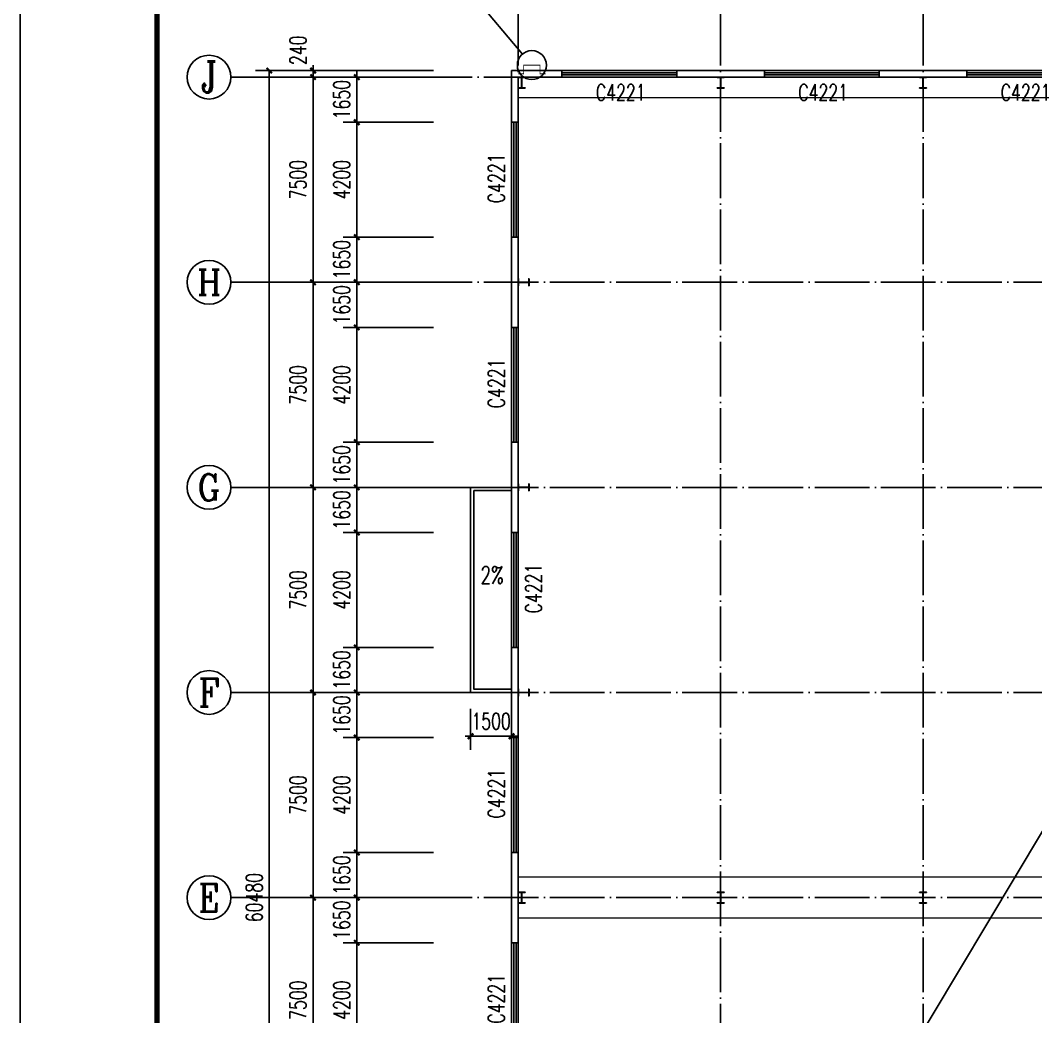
# Model space of a CAD drawing. Extents: x 13276711 to 13543385, y -848943 to -68012.
# Drawn here: x 13328185 to 13365302, y -387798 to -351365 of the extents above; entities that cross this region are included whole.
import ezdxf
from ezdxf.enums import TextEntityAlignment as Align

# ---------------------------------------------------------------- set-up
doc = ezdxf.new("R2010")
doc.units = 0
doc.header["$LTSCALE"] = 1000
doc.header["$MEASUREMENT"] = 0
doc.linetypes.add('DASH', pattern=[0.35, 0.25, -0.1])
doc.linetypes.add('DOTE', pattern=[2.42, 2, -0.2, 0.02, -0.2])
for name, color, linetype in [('AXIS', 3, 'Continuous'), ('AXIS_TEXT', 7, 'Continuous'), ('COLUMN', 2, 'Continuous'), ('DIM_LEAD', 3, 'Continuous'), ('DIM_SYMB', 3, 'Continuous'), ('DOTE', 1, 'DOTE'), ('PUB_DIM', 3, 'Continuous'), ('PUB_TEXT', 7, 'Continuous'), ('TK', 4, 'Continuous'), ('WALL-PARAPET', 6, 'Continuous'), ('WINDOW', 4, 'Continuous'), ('WINDOW_TEXT', 7, 'Continuous')]:
    doc.layers.add(name, color=color, linetype=linetype)
doc.styles.add('_TCH_AXIS', font='COMPLEX', dxfattribs={"bigfont": 'GBCBIG'})
doc.styles.add('_TCH_DIM', font='SIMPLEX', dxfattribs={"bigfont": 'GBCBIG'})
doc.styles.add('_TCH_DIM_T3', font='SIMPLEX', dxfattribs={"width": 0.705882, "bigfont": 'GBCBIG'})
doc.styles.add('_TCH_WINDOW', font='SIMPLEX', dxfattribs={"height": 3.5, "bigfont": 'GBCBIG'})
doc.styles.add('COMPLEX', font='COMPLEX')
doc.dimstyles.new('_TCH_ARCH&&200', dxfattribs={"dimtxt": 595, "dimasz": 200, "dimexe": 500, "dimexo": 600, "dimgap": 252.5, "dimtad": 1, "dimdec": 0, "dimzin": 0, "dimdsep": 46, "dimtxsty": '_TCH_DIM_T3', "dimblk": 'ARCHTICK', "dimcen": 0.09, "dimclrt": 7, "dimazin": 2, "dimtfac": 1, "dimtdec": 0, "dimtix": 1, "dimtmove": 2, "dimatfit": 3, "dimfxl": 0, "dimtolj": 1, "dimtzin": 0, "dimarcsym": 0})

# ---------------------------------------------------------------- blocks, each defined once
blk = doc.blocks.new('A$C797E1D2B')
at = {"layer": 'COLUMN'}
h = blk.add_hatch(color=256, dxfattribs=at)
h.paths.add_polyline_path([(125, 400), (250, 400), (250, 388), (130, 388), (130, 200), (125, 200)])
h.paths.add_polyline_path([(0, 400), (125, 400), (125, 200), (120, 200), (120, 388), (0, 388)])
h.paths.add_polyline_path([(0, 12), (120, 12), (120, 200), (125, 200), (125, 0), (0, 0)])
h.paths.add_polyline_path([(125, 200), (130, 200), (130, 12), (250, 12), (250, 0), (125, 0)])
blk.add_lwpolyline([(250, 0), (250, 12), (130, 12), (130, 388), (250, 388), (250, 400), (0, 400), (0, 388), (120, 388), (120, 12), (0, 12), (0, 0)], close=True, dxfattribs=at)
blk = doc.blocks.new('GeYuanFrame_77864667', base_point=(20.09, 4.53))
at = {"layer": 'TK'}
blk.add_lwpolyline([(20.09, 4.53), (20.09, 598.53), (1071.09, 598.53), (1071.09, 4.53)], close=True, dxfattribs=at)
at = {"layer": 'TK', "const_width": 1}
blk.add_lwpolyline([(45.09, 588.53), (1061.09, 588.53), (1061.09, 14.53), (45.09, 14.53)], close=True, dxfattribs=at)
blk = doc.blocks.new('$TCHSYS$WIN2D')
for p, q in [((-0.5, 0.5), (0.5, 0.5)), ((-0.5, 0.5), (-0.5, -0.5)), ((0.5, 0.5), (0.5, -0.5)), ((0.5, 0.1667), (-0.5, 0.1667)), ((0.5, -0.1667), (-0.5, -0.1667)), ((-0.5, -0.5), (0.5, -0.5))]:
    blk.add_line(p, q)
blk = doc.blocks.new('_AXISO')
blk.add_circle((0, 0), 0.5)
at = {"layer": 'AXIS_TEXT', "style": 'COMPLEX', "width": 1.041667}
blk.add_attdef('A', text='', height=0.56, dxfattribs=at).set_placement((-0.25, -0.28), (0.25, -0.28), align=Align.FIT)
blk = doc.blocks.new('_ArchTick')
at = {"color": 0, "linetype": 'ByBlock', "const_width": 0.4}
blk.add_lwpolyline([(-0.5, -0.5), (0.5, 0.5)], dxfattribs=at)
blk = doc.blocks.new('*D197')
at = {"layer": 'AXIS', "color": 0, "lineweight": -2}
for p, q in [((13343285, -353203), (13336785, -353203)), ((13337285, -413683), (13337285, -353203)), ((13343285, -413683), (13336785, -413683))]:
    blk.add_line(p, q, dxfattribs=at)
at = {"layer": 'Defpoints', "color": 0}
for p in [(13337285, -353203), (13343885, -353203), (13343885, -413683)]:
    blk.add_point(p, dxfattribs=at)
at = {"layer": 'AXIS', "color": 0, "lineweight": -2, "xscale": 200, "yscale": 200, "zscale": 200}
for p, rotation in [((13337285, -353203), 90), ((13337285, -413683), 270)]:
    blk.add_blockref('_ArchTick', p, dxfattribs=dict(at, rotation=rotation))
at = {"layer": 'AXIS', "color": 7, "insert": (13336735, -383443), "char_height": 595, "attachment_point": 5, "rotation": 90, "style": '_TCH_DIM_T3'}
blk.add_mtext('\\A1;60480', dxfattribs=at)
blk = doc.blocks.new('*D202')
at = {"layer": 'AXIS', "color": 0, "lineweight": -2}
for p, q in [((13343285, -383443), (13338385, -383443)), ((13338885, -390943), (13338885, -383443)), ((13343285, -390943), (13338385, -390943))]:
    blk.add_line(p, q, dxfattribs=at)
at = {"layer": 'Defpoints', "color": 0}
for p in [(13338885, -383443), (13343885, -383443), (13343885, -390943)]:
    blk.add_point(p, dxfattribs=at)
at = {"layer": 'AXIS', "color": 0, "lineweight": -2, "xscale": 200, "yscale": 200, "zscale": 200}
for p, rotation in [((13338885, -383443), 90), ((13338885, -390943), 270)]:
    blk.add_blockref('_ArchTick', p, dxfattribs=dict(at, rotation=rotation))
at = {"layer": 'AXIS', "color": 7, "insert": (13338335, -387193), "char_height": 595, "attachment_point": 5, "rotation": 90, "style": '_TCH_DIM_T3'}
blk.add_mtext('\\A1;7500', dxfattribs=at)
blk = doc.blocks.new('*D203')
at = {"layer": 'AXIS', "color": 0, "lineweight": -2}
for p, q in [((13343285, -375943), (13338385, -375943)), ((13338885, -383443), (13338885, -375943)), ((13343285, -383443), (13338385, -383443))]:
    blk.add_line(p, q, dxfattribs=at)
at = {"layer": 'Defpoints', "color": 0}
for p in [(13338885, -375943), (13343885, -375943), (13343885, -383443)]:
    blk.add_point(p, dxfattribs=at)
at = {"layer": 'AXIS', "color": 0, "lineweight": -2, "xscale": 200, "yscale": 200, "zscale": 200}
for p, rotation in [((13338885, -375943), 90), ((13338885, -383443), 270)]:
    blk.add_blockref('_ArchTick', p, dxfattribs=dict(at, rotation=rotation))
at = {"layer": 'AXIS', "color": 7, "insert": (13338335, -379693), "char_height": 595, "attachment_point": 5, "rotation": 90, "style": '_TCH_DIM_T3'}
blk.add_mtext('\\A1;7500', dxfattribs=at)
blk = doc.blocks.new('*D204')
at = {"layer": 'AXIS', "color": 0, "lineweight": -2}
for p, q in [((13343285, -368443), (13338385, -368443)), ((13338885, -375943), (13338885, -368443)), ((13343285, -375943), (13338385, -375943))]:
    blk.add_line(p, q, dxfattribs=at)
at = {"layer": 'Defpoints', "color": 0}
for p in [(13338885, -368443), (13343885, -368443), (13343885, -375943)]:
    blk.add_point(p, dxfattribs=at)
at = {"layer": 'AXIS', "color": 0, "lineweight": -2, "xscale": 200, "yscale": 200, "zscale": 200}
for p, rotation in [((13338885, -368443), 90), ((13338885, -375943), 270)]:
    blk.add_blockref('_ArchTick', p, dxfattribs=dict(at, rotation=rotation))
at = {"layer": 'AXIS', "color": 7, "insert": (13338335, -372193), "char_height": 595, "attachment_point": 5, "rotation": 90, "style": '_TCH_DIM_T3'}
blk.add_mtext('\\A1;7500', dxfattribs=at)
blk = doc.blocks.new('*D205')
at = {"layer": 'AXIS', "color": 0, "lineweight": -2}
for p, q in [((13343285, -360943), (13338385, -360943)), ((13338885, -368443), (13338885, -360943)), ((13343285, -368443), (13338385, -368443))]:
    blk.add_line(p, q, dxfattribs=at)
at = {"layer": 'Defpoints', "color": 0}
for p in [(13338885, -360943), (13343885, -360943), (13343885, -368443)]:
    blk.add_point(p, dxfattribs=at)
at = {"layer": 'AXIS', "color": 0, "lineweight": -2, "xscale": 200, "yscale": 200, "zscale": 200}
for p, rotation in [((13338885, -360943), 90), ((13338885, -368443), 270)]:
    blk.add_blockref('_ArchTick', p, dxfattribs=dict(at, rotation=rotation))
at = {"layer": 'AXIS', "color": 7, "insert": (13338335, -364693), "char_height": 595, "attachment_point": 5, "rotation": 90, "style": '_TCH_DIM_T3'}
blk.add_mtext('\\A1;7500', dxfattribs=at)
blk = doc.blocks.new('*D206')
at = {"layer": 'AXIS', "color": 0, "lineweight": -2}
for p, q in [((13343285, -353443), (13338385, -353443)), ((13338885, -360943), (13338885, -353443)), ((13343285, -360943), (13338385, -360943))]:
    blk.add_line(p, q, dxfattribs=at)
at = {"layer": 'Defpoints', "color": 0}
for p in [(13338885, -353443), (13343885, -353443), (13343885, -360943)]:
    blk.add_point(p, dxfattribs=at)
at = {"layer": 'AXIS', "color": 0, "lineweight": -2, "xscale": 200, "yscale": 200, "zscale": 200}
for p, rotation in [((13338885, -353443), 90), ((13338885, -360943), 270)]:
    blk.add_blockref('_ArchTick', p, dxfattribs=dict(at, rotation=rotation))
at = {"layer": 'AXIS', "color": 7, "insert": (13338335, -357193), "char_height": 595, "attachment_point": 5, "rotation": 90, "style": '_TCH_DIM_T3'}
blk.add_mtext('\\A1;7500', dxfattribs=at)
blk = doc.blocks.new('*D207')
at = {"layer": 'AXIS', "color": 0, "lineweight": -2}
for p, q in [((13343285, -353203), (13338385, -353203)), ((13338885, -353203), (13338885, -353003)), ((13338885, -353443), (13338885, -353203)), ((13343285, -353443), (13338385, -353443)), ((13338885, -353443), (13338885, -353643))]:
    blk.add_line(p, q, dxfattribs=at)
at = {"layer": 'Defpoints', "color": 0}
for p in [(13338885, -353203), (13343885, -353203), (13343885, -353443)]:
    blk.add_point(p, dxfattribs=at)
at = {"layer": 'AXIS', "color": 0, "lineweight": -2, "xscale": 200, "yscale": 200, "zscale": 200}
for p, rotation in [((13338885, -353203), 270), ((13338885, -353443), 90)]:
    blk.add_blockref('_ArchTick', p, dxfattribs=dict(at, rotation=rotation))
at = {"layer": 'AXIS', "color": 7, "insert": (13338335, -352463), "char_height": 595, "attachment_point": 5, "rotation": 90, "style": '_TCH_DIM_T3'}
blk.add_mtext('\\A1;240', dxfattribs=at)
blk = doc.blocks.new('*D604')
at = {"layer": 'Defpoints', "color": 0}
for p in [(13340485, -385093), (13343885, -385093), (13343885, -389293)]:
    blk.add_point(p, dxfattribs=at)
at = {"layer": 'PUB_DIM', "color": 0, "lineweight": -2}
for p, q in [((13343285, -385093), (13339985, -385093)), ((13340485, -389293), (13340485, -385093)), ((13343285, -389293), (13339985, -389293))]:
    blk.add_line(p, q, dxfattribs=at)
at = {"layer": 'PUB_DIM', "color": 0, "lineweight": -2, "xscale": 200, "yscale": 200, "zscale": 200}
for p, rotation in [((13340485, -385093), 90), ((13340485, -389293), 270)]:
    blk.add_blockref('_ArchTick', p, dxfattribs=dict(at, rotation=rotation))
at = {"layer": 'PUB_DIM', "color": 7, "insert": (13339935, -387193), "char_height": 595, "attachment_point": 5, "rotation": 90, "style": '_TCH_DIM_T3'}
blk.add_mtext('\\A1;4200', dxfattribs=at)
blk = doc.blocks.new('*D605')
at = {"layer": 'Defpoints', "color": 0}
for p in [(13340485, -383443), (13343885, -383443), (13343885, -385093)]:
    blk.add_point(p, dxfattribs=at)
at = {"layer": 'PUB_DIM', "color": 0, "lineweight": -2}
for p, q in [((13340485, -383443), (13340485, -383243)), ((13343285, -383443), (13339985, -383443)), ((13340485, -385093), (13340485, -383443)), ((13343285, -385093), (13339985, -385093)), ((13340485, -385093), (13340485, -385293))]:
    blk.add_line(p, q, dxfattribs=at)
at = {"layer": 'PUB_DIM', "color": 0, "lineweight": -2, "xscale": 200, "yscale": 200, "zscale": 200}
for p, rotation in [((13340485, -383443), 270), ((13340485, -385093), 90)]:
    blk.add_blockref('_ArchTick', p, dxfattribs=dict(at, rotation=rotation))
at = {"layer": 'PUB_DIM', "color": 7, "insert": (13339935, -384268), "char_height": 595, "attachment_point": 5, "rotation": 90, "style": '_TCH_DIM_T3'}
blk.add_mtext('\\A1;1650', dxfattribs=at)
blk = doc.blocks.new('*D606')
at = {"layer": 'Defpoints', "color": 0}
for p in [(13340485, -381793), (13343885, -381793), (13343885, -383443)]:
    blk.add_point(p, dxfattribs=at)
at = {"layer": 'PUB_DIM', "color": 0, "lineweight": -2}
for p, q in [((13343285, -381793), (13339985, -381793)), ((13340485, -381793), (13340485, -381593)), ((13340485, -383443), (13340485, -381793)), ((13343285, -383443), (13339985, -383443)), ((13340485, -383443), (13340485, -383643))]:
    blk.add_line(p, q, dxfattribs=at)
at = {"layer": 'PUB_DIM', "color": 0, "lineweight": -2, "xscale": 200, "yscale": 200, "zscale": 200}
for p, rotation in [((13340485, -381793), 270), ((13340485, -383443), 90)]:
    blk.add_blockref('_ArchTick', p, dxfattribs=dict(at, rotation=rotation))
at = {"layer": 'PUB_DIM', "color": 7, "insert": (13339935, -382618), "char_height": 595, "attachment_point": 5, "rotation": 90, "style": '_TCH_DIM_T3'}
blk.add_mtext('\\A1;1650', dxfattribs=at)
blk = doc.blocks.new('*D607')
at = {"layer": 'Defpoints', "color": 0}
for p in [(13340485, -377593), (13343885, -377593), (13343885, -381793)]:
    blk.add_point(p, dxfattribs=at)
at = {"layer": 'PUB_DIM', "color": 0, "lineweight": -2}
for p, q in [((13343285, -377593), (13339985, -377593)), ((13340485, -381793), (13340485, -377593)), ((13343285, -381793), (13339985, -381793))]:
    blk.add_line(p, q, dxfattribs=at)
at = {"layer": 'PUB_DIM', "color": 0, "lineweight": -2, "xscale": 200, "yscale": 200, "zscale": 200}
for p, rotation in [((13340485, -377593), 90), ((13340485, -381793), 270)]:
    blk.add_blockref('_ArchTick', p, dxfattribs=dict(at, rotation=rotation))
at = {"layer": 'PUB_DIM', "color": 7, "insert": (13339935, -379693), "char_height": 595, "attachment_point": 5, "rotation": 90, "style": '_TCH_DIM_T3'}
blk.add_mtext('\\A1;4200', dxfattribs=at)
blk = doc.blocks.new('*D608')
at = {"layer": 'Defpoints', "color": 0}
for p in [(13340485, -375943), (13343885, -375943), (13343885, -377593)]:
    blk.add_point(p, dxfattribs=at)
at = {"layer": 'PUB_DIM', "color": 0, "lineweight": -2}
for p, q in [((13343285, -375943), (13339985, -375943)), ((13340485, -375943), (13340485, -375743)), ((13340485, -377593), (13340485, -375943)), ((13343285, -377593), (13339985, -377593)), ((13340485, -377593), (13340485, -377793))]:
    blk.add_line(p, q, dxfattribs=at)
at = {"layer": 'PUB_DIM', "color": 0, "lineweight": -2, "xscale": 200, "yscale": 200, "zscale": 200}
for p, rotation in [((13340485, -375943), 270), ((13340485, -377593), 90)]:
    blk.add_blockref('_ArchTick', p, dxfattribs=dict(at, rotation=rotation))
at = {"layer": 'PUB_DIM', "color": 7, "insert": (13339935, -376768), "char_height": 595, "attachment_point": 5, "rotation": 90, "style": '_TCH_DIM_T3'}
blk.add_mtext('\\A1;1650', dxfattribs=at)
blk = doc.blocks.new('*D609')
at = {"layer": 'Defpoints', "color": 0}
for p in [(13340485, -374293), (13343885, -374293), (13343885, -375943)]:
    blk.add_point(p, dxfattribs=at)
at = {"layer": 'PUB_DIM', "color": 0, "lineweight": -2}
for p, q in [((13340485, -374293), (13340485, -374093)), ((13343285, -374293), (13339985, -374293)), ((13340485, -375943), (13340485, -374293)), ((13343285, -375943), (13339985, -375943)), ((13340485, -375943), (13340485, -376143))]:
    blk.add_line(p, q, dxfattribs=at)
at = {"layer": 'PUB_DIM', "color": 0, "lineweight": -2, "xscale": 200, "yscale": 200, "zscale": 200}
for p, rotation in [((13340485, -374293), 270), ((13340485, -375943), 90)]:
    blk.add_blockref('_ArchTick', p, dxfattribs=dict(at, rotation=rotation))
at = {"layer": 'PUB_DIM', "color": 7, "insert": (13339935, -375118), "char_height": 595, "attachment_point": 5, "rotation": 90, "style": '_TCH_DIM_T3'}
blk.add_mtext('\\A1;1650', dxfattribs=at)
blk = doc.blocks.new('*D610')
at = {"layer": 'Defpoints', "color": 0}
for p in [(13340485, -370093), (13343885, -370093), (13343885, -374293)]:
    blk.add_point(p, dxfattribs=at)
at = {"layer": 'PUB_DIM', "color": 0, "lineweight": -2}
for p, q in [((13343285, -370093), (13339985, -370093)), ((13340485, -374293), (13340485, -370093)), ((13343285, -374293), (13339985, -374293))]:
    blk.add_line(p, q, dxfattribs=at)
at = {"layer": 'PUB_DIM', "color": 0, "lineweight": -2, "xscale": 200, "yscale": 200, "zscale": 200}
for p, rotation in [((13340485, -370093), 90), ((13340485, -374293), 270)]:
    blk.add_blockref('_ArchTick', p, dxfattribs=dict(at, rotation=rotation))
at = {"layer": 'PUB_DIM', "color": 7, "insert": (13339935, -372193), "char_height": 595, "attachment_point": 5, "rotation": 90, "style": '_TCH_DIM_T3'}
blk.add_mtext('\\A1;4200', dxfattribs=at)
blk = doc.blocks.new('*D611')
at = {"layer": 'Defpoints', "color": 0}
for p in [(13340485, -368443), (13343885, -368443), (13343885, -370093)]:
    blk.add_point(p, dxfattribs=at)
at = {"layer": 'PUB_DIM', "color": 0, "lineweight": -2}
for p, q in [((13343285, -368443), (13339985, -368443)), ((13340485, -368443), (13340485, -368243)), ((13340485, -370093), (13340485, -368443)), ((13343285, -370093), (13339985, -370093)), ((13340485, -370093), (13340485, -370293))]:
    blk.add_line(p, q, dxfattribs=at)
at = {"layer": 'PUB_DIM', "color": 0, "lineweight": -2, "xscale": 200, "yscale": 200, "zscale": 200}
for p, rotation in [((13340485, -368443), 270), ((13340485, -370093), 90)]:
    blk.add_blockref('_ArchTick', p, dxfattribs=dict(at, rotation=rotation))
at = {"layer": 'PUB_DIM', "color": 7, "insert": (13339935, -369268), "char_height": 595, "attachment_point": 5, "rotation": 90, "style": '_TCH_DIM_T3'}
blk.add_mtext('\\A1;1650', dxfattribs=at)
blk = doc.blocks.new('*D612')
at = {"layer": 'Defpoints', "color": 0}
for p in [(13340485, -366793), (13343885, -366793), (13343885, -368443)]:
    blk.add_point(p, dxfattribs=at)
at = {"layer": 'PUB_DIM', "color": 0, "lineweight": -2}
for p, q in [((13340485, -366793), (13340485, -366593)), ((13343285, -366793), (13339985, -366793)), ((13340485, -368443), (13340485, -366793)), ((13343285, -368443), (13339985, -368443)), ((13340485, -368443), (13340485, -368643))]:
    blk.add_line(p, q, dxfattribs=at)
at = {"layer": 'PUB_DIM', "color": 0, "lineweight": -2, "xscale": 200, "yscale": 200, "zscale": 200}
for p, rotation in [((13340485, -366793), 270), ((13340485, -368443), 90)]:
    blk.add_blockref('_ArchTick', p, dxfattribs=dict(at, rotation=rotation))
at = {"layer": 'PUB_DIM', "color": 7, "insert": (13339935, -367618), "char_height": 595, "attachment_point": 5, "rotation": 90, "style": '_TCH_DIM_T3'}
blk.add_mtext('\\A1;1650', dxfattribs=at)
blk = doc.blocks.new('*D613')
at = {"layer": 'Defpoints', "color": 0}
for p in [(13340485, -362593), (13343885, -362593), (13343885, -366793)]:
    blk.add_point(p, dxfattribs=at)
at = {"layer": 'PUB_DIM', "color": 0, "lineweight": -2}
for p, q in [((13343285, -362593), (13339985, -362593)), ((13340485, -366793), (13340485, -362593)), ((13343285, -366793), (13339985, -366793))]:
    blk.add_line(p, q, dxfattribs=at)
at = {"layer": 'PUB_DIM', "color": 0, "lineweight": -2, "xscale": 200, "yscale": 200, "zscale": 200}
for p, rotation in [((13340485, -362593), 90), ((13340485, -366793), 270)]:
    blk.add_blockref('_ArchTick', p, dxfattribs=dict(at, rotation=rotation))
at = {"layer": 'PUB_DIM', "color": 7, "insert": (13339935, -364693), "char_height": 595, "attachment_point": 5, "rotation": 90, "style": '_TCH_DIM_T3'}
blk.add_mtext('\\A1;4200', dxfattribs=at)
blk = doc.blocks.new('*D614')
at = {"layer": 'Defpoints', "color": 0}
for p in [(13340485, -360943), (13343885, -360943), (13343885, -362593)]:
    blk.add_point(p, dxfattribs=at)
at = {"layer": 'PUB_DIM', "color": 0, "lineweight": -2}
for p, q in [((13340485, -360943), (13340485, -360743)), ((13343285, -360943), (13339985, -360943)), ((13340485, -362593), (13340485, -360943)), ((13343285, -362593), (13339985, -362593)), ((13340485, -362593), (13340485, -362793))]:
    blk.add_line(p, q, dxfattribs=at)
at = {"layer": 'PUB_DIM', "color": 0, "lineweight": -2, "xscale": 200, "yscale": 200, "zscale": 200}
for p, rotation in [((13340485, -360943), 270), ((13340485, -362593), 90)]:
    blk.add_blockref('_ArchTick', p, dxfattribs=dict(at, rotation=rotation))
at = {"layer": 'PUB_DIM', "color": 7, "insert": (13339935, -361768), "char_height": 595, "attachment_point": 5, "rotation": 90, "style": '_TCH_DIM_T3'}
blk.add_mtext('\\A1;1650', dxfattribs=at)
blk = doc.blocks.new('*D615')
at = {"layer": 'Defpoints', "color": 0}
for p in [(13340485, -359293), (13343885, -359293), (13343885, -360943)]:
    blk.add_point(p, dxfattribs=at)
at = {"layer": 'PUB_DIM', "color": 0, "lineweight": -2}
for p, q in [((13340485, -359293), (13340485, -359093)), ((13343285, -359293), (13339985, -359293)), ((13340485, -360943), (13340485, -359293)), ((13343285, -360943), (13339985, -360943)), ((13340485, -360943), (13340485, -361143))]:
    blk.add_line(p, q, dxfattribs=at)
at = {"layer": 'PUB_DIM', "color": 0, "lineweight": -2, "xscale": 200, "yscale": 200, "zscale": 200}
for p, rotation in [((13340485, -359293), 270), ((13340485, -360943), 90)]:
    blk.add_blockref('_ArchTick', p, dxfattribs=dict(at, rotation=rotation))
at = {"layer": 'PUB_DIM', "color": 7, "insert": (13339935, -360118), "char_height": 595, "attachment_point": 5, "rotation": 90, "style": '_TCH_DIM_T3'}
blk.add_mtext('\\A1;1650', dxfattribs=at)
blk = doc.blocks.new('*D616')
at = {"layer": 'Defpoints', "color": 0}
for p in [(13340485, -355093), (13343885, -355093), (13343885, -359293)]:
    blk.add_point(p, dxfattribs=at)
at = {"layer": 'PUB_DIM', "color": 0, "lineweight": -2}
for p, q in [((13343285, -355093), (13339985, -355093)), ((13340485, -359293), (13340485, -355093)), ((13343285, -359293), (13339985, -359293))]:
    blk.add_line(p, q, dxfattribs=at)
at = {"layer": 'PUB_DIM', "color": 0, "lineweight": -2, "xscale": 200, "yscale": 200, "zscale": 200}
for p, rotation in [((13340485, -355093), 90), ((13340485, -359293), 270)]:
    blk.add_blockref('_ArchTick', p, dxfattribs=dict(at, rotation=rotation))
at = {"layer": 'PUB_DIM', "color": 7, "insert": (13339935, -357193), "char_height": 595, "attachment_point": 5, "rotation": 90, "style": '_TCH_DIM_T3'}
blk.add_mtext('\\A1;4200', dxfattribs=at)
blk = doc.blocks.new('*D617')
at = {"layer": 'Defpoints', "color": 0}
for p in [(13340485, -353443), (13343885, -353443), (13343885, -355093)]:
    blk.add_point(p, dxfattribs=at)
at = {"layer": 'PUB_DIM', "color": 0, "lineweight": -2}
for p, q in [((13340485, -353443), (13340485, -353243)), ((13343285, -353443), (13339985, -353443)), ((13340485, -355093), (13340485, -353443)), ((13343285, -355093), (13339985, -355093)), ((13340485, -355093), (13340485, -355293))]:
    blk.add_line(p, q, dxfattribs=at)
at = {"layer": 'PUB_DIM', "color": 0, "lineweight": -2, "xscale": 200, "yscale": 200, "zscale": 200}
for p, rotation in [((13340485, -353443), 270), ((13340485, -355093), 90)]:
    blk.add_blockref('_ArchTick', p, dxfattribs=dict(at, rotation=rotation))
at = {"layer": 'PUB_DIM', "color": 7, "insert": (13339935, -354268), "char_height": 595, "attachment_point": 5, "rotation": 90, "style": '_TCH_DIM_T3'}
blk.add_mtext('\\A1;1650', dxfattribs=at)
blk = doc.blocks.new('*D700')
at = {"layer": 'Defpoints', "color": 0}
for p in [(13344645, -375943), (13346145, -375943), (13346145, -377543)]:
    blk.add_point(p, dxfattribs=at)
at = {"layer": 'PUB_DIM', "color": 0, "lineweight": -2}
for p, q in [((13344645, -376543), (13344645, -378043)), ((13346145, -376543), (13346145, -378043)), ((13344645, -377543), (13344445, -377543)), ((13344645, -377543), (13346145, -377543)), ((13346145, -377543), (13346345, -377543))]:
    blk.add_line(p, q, dxfattribs=at)
at = {"layer": 'PUB_DIM', "color": 0, "lineweight": -2, "xscale": 200, "yscale": 200, "zscale": 200}
blk.add_blockref('_ArchTick', (13344645, -377543), dxfattribs=at)
at = {"layer": 'PUB_DIM', "color": 0, "lineweight": -2, "xscale": 200, "yscale": 200, "zscale": 200, "rotation": 180}
blk.add_blockref('_ArchTick', (13346145, -377543), dxfattribs=at)
at = {"layer": 'PUB_DIM', "color": 7, "insert": (13345395, -376993), "char_height": 595, "attachment_point": 5, "style": '_TCH_DIM_T3'}
blk.add_mtext('\\A1;1500', dxfattribs=at)

msp = doc.modelspace()

# ---------------------------------------------------------------- linework, layer by layer
at = {"const_width": 30}
msp.add_lwpolyline([(13346384.8, -353323.1), (13346584.8, -353323.1), (13346584.8, -353003.1), (13347184.8, -353003.1), (13347184.8, -353323.1), (13347384.8, -353323.1)], dxfattribs=at)
at = {"ltscale": 0.5}
for points in [[(13508934.8, -353443.1), (13368584.8, -375943.1), (13346384.8, -413043.1)], [(13346144.8, -375943.1), (13344644.8, -375943.1), (13344644.8, -368443.1), (13346144.8, -368443.1)], [(13346144.8, -375823.1), (13344764.8, -375823.1), (13344764.8, -368563.1), (13346144.8, -368563.1)]]:
    msp.add_lwpolyline(points, dxfattribs=at)
at = {"linetype": 'DASH', "ltscale": 5, "const_width": 50}
for points in [[(13509184.8, -354193.1), (13346384.8, -354193.1)], [(13509184.8, -382693.1), (13346384.8, -382693.1)], [(13509184.8, -384193.1), (13346384.8, -384193.1)]]:
    msp.add_lwpolyline(points, dxfattribs=at)
at = {"layer": 'AXIS'}
for p, q in [((13343884.8, -353443.1), (13335884.8, -353443.1)), ((13343884.8, -360943.1), (13335884.8, -360943.1)), ((13343884.8, -368443.1), (13335884.8, -368443.1)), ((13343884.8, -375943.1), (13335884.8, -375943.1)), ((13343884.8, -383443.1), (13335884.8, -383443.1))]:
    msp.add_line(p, q, dxfattribs=at)
at = {"layer": 'DIM_LEAD'}
msp.add_line((13346543.2, -352597.6), (13343884.8, -349443.1), dxfattribs=at)
msp.add_circle((13346884.8, -353003.1), 530.2, dxfattribs=at)
at = {"layer": 'DIM_SYMB'}
msp.add_lwpolyline([(13345964.8, -372193.1, 0, 0, 0), (13345314.8, -372193.1, 120, 0, 0), (13344864.8, -372193.1, 0, 0, 0)], format="xyseb", dxfattribs=at)
at = {"layer": 'DOTE'}
for p, q in [((13346384.8, -415943.1), (13346384.8, -350943.1)), ((13353784.8, -415943.1), (13353784.8, -350943.1)), ((13361184.8, -415943.1), (13361184.8, -350943.1)), ((13511684.8, -353443.1), (13343884.8, -353443.1)), ((13511684.8, -360943.1), (13343884.8, -360943.1)), ((13511684.8, -368443.1), (13343884.8, -368443.1)), ((13511684.8, -375943.1), (13343884.8, -375943.1)), ((13511684.8, -383443.1), (13343884.8, -383443.1))]:
    msp.add_line(p, q, dxfattribs=at)
at = {"layer": 'WALL-PARAPET'}
for p, q in [((13346144.8, -353203.1), (13346144.8, -355093.1)), ((13347984.8, -353203.1), (13346144.8, -353203.1)), ((13347984.8, -353443.1), (13347984.8, -353203.1)), ((13355384.8, -353203.1), (13352184.8, -353203.1)), ((13352184.8, -353203.1), (13352184.8, -353443.1)), ((13355384.8, -353443.1), (13355384.8, -353203.1)), ((13362784.8, -353203.1), (13359584.8, -353203.1)), ((13359584.8, -353203.1), (13359584.8, -353443.1)), ((13362784.8, -353443.1), (13362784.8, -353203.1)), ((13346384.8, -355093.1), (13346384.8, -353443.1)), ((13346384.8, -353443.1), (13347984.8, -353443.1)), ((13352184.8, -353443.1), (13355384.8, -353443.1)), ((13359584.8, -353443.1), (13362784.8, -353443.1)), ((13346144.8, -355093.1), (13346384.8, -355093.1)), ((13346144.8, -359293.1), (13346144.8, -362593.1)), ((13346384.8, -359293.1), (13346144.8, -359293.1)), ((13346384.8, -362593.1), (13346384.8, -359293.1)), ((13346144.8, -362593.1), (13346384.8, -362593.1)), ((13346144.8, -366793.1), (13346144.8, -370093.1)), ((13346384.8, -366793.1), (13346144.8, -366793.1)), ((13346384.8, -370093.1), (13346384.8, -366793.1)), ((13346144.8, -370093.1), (13346384.8, -370093.1)), ((13346144.8, -374293.1), (13346144.8, -377593.1)), ((13346384.8, -374293.1), (13346144.8, -374293.1)), ((13346384.8, -377593.1), (13346384.8, -374293.1)), ((13346144.8, -377593.1), (13346384.8, -377593.1)), ((13346144.8, -381793.1), (13346144.8, -385093.1)), ((13346384.8, -381793.1), (13346144.8, -381793.1)), ((13346384.8, -385093.1), (13346384.8, -381793.1)), ((13346144.8, -385093.1), (13346384.8, -385093.1))]:
    msp.add_line(p, q, dxfattribs=at)

# ---------------------------------------------------------------- block references
at = {"xscale": 200, "yscale": 200, "zscale": 200}
msp.add_blockref('GeYuanFrame_77864667', (13328184.8, -442843.1), dxfattribs=at)
for p, rotation in [((13346634.9, -353443.1), 180), ((13353909.9, -353443.1), 180), ((13361309.9, -353443.1), 180), ((13346784.8, -361068.1), 89.99999999999999), ((13346784.8, -368568.1), 89.99999999999999), ((13346784.8, -376068.1), 89.99999999999999), ((13346634.9, -383243.1), 180), ((13353909.9, -383243.1), 180), ((13361309.9, -383243.1), 180)]:
    msp.add_blockref('A$C797E1D2B', p, dxfattribs=dict(rotation=rotation))
at = {"layer": 'AXIS'}
ref = msp.add_blockref('_AXISO', (13335084.8, -353443.1), dxfattribs=dict(at, xscale=1600, yscale=1600, zscale=1600))
ref.add_attrib('A', 'J', dxfattribs={"layer": 'AXIS_TEXT', "ltscale": 0.5, "height": 1133.9, "style": '_TCH_AXIS'}).set_placement((13334787.9, -354010), (13335381.8, -354010), align=Align.FIT)
ref = msp.add_blockref('_AXISO', (13335084.8, -360943.1), dxfattribs=dict(at, xscale=1600, yscale=1600, zscale=1600))
ref.add_attrib('A', 'H', dxfattribs={"layer": 'AXIS_TEXT', "ltscale": 0.5, "height": 926.9, "style": '_TCH_AXIS'}).set_placement((13334643.5, -361406.5), (13335526.2, -361406.5), align=Align.FIT)
ref = msp.add_blockref('_AXISO', (13335084.8, -368443.1), dxfattribs=dict(at, xscale=1600, yscale=1600, zscale=1600))
ref.add_attrib('A', 'G', dxfattribs={"layer": 'AXIS_TEXT', "ltscale": 0.5, "height": 971.8, "style": '_TCH_AXIS'}).set_placement((13334668.3, -368929), (13335501.4, -368929), align=Align.FIT)
ref = msp.add_blockref('_AXISO', (13335084.8, -375943.1), dxfattribs=dict(at, xscale=1600, yscale=1600, zscale=1600))
ref.add_attrib('A', 'F', dxfattribs={"layer": 'AXIS_TEXT', "ltscale": 0.5, "height": 1018.2, "style": '_TCH_AXIS'}).set_placement((13334697, -376452.1), (13335472.7, -376452.1), align=Align.FIT)
ref = msp.add_blockref('_AXISO', (13335084.8, -383443.1), dxfattribs=dict(at, xscale=1600, yscale=1600, zscale=1600))
ref.add_attrib('A', 'E', dxfattribs={"layer": 'AXIS_TEXT', "ltscale": 0.5, "height": 1018.2, "style": '_TCH_AXIS'}).set_placement((13334697, -383952.1), (13335472.7, -383952.1), align=Align.FIT)
at = {"layer": 'WINDOW'}
ref = msp.add_blockref('$TCHSYS$WIN2D', (13350084.8, -353323.1), dxfattribs=dict(at, xscale=4200, yscale=-240, zscale=4200, rotation=180))
ref.add_attrib('A', 'C4221', (13349224.8, -354300.4), dxfattribs={"layer": 'WINDOW_TEXT', "ltscale": 0.5, "height": 595, "style": '_TCH_WINDOW', "width": 0.705882})
ref = msp.add_blockref('$TCHSYS$WIN2D', (13357484.8, -353323.1), dxfattribs=dict(at, xscale=4200, yscale=-240, zscale=4200, rotation=180))
ref.add_attrib('A', 'C4221', (13356624.8, -354300.4), dxfattribs={"layer": 'WINDOW_TEXT', "ltscale": 0.5, "height": 595, "style": '_TCH_WINDOW', "width": 0.705882})
ref = msp.add_blockref('$TCHSYS$WIN2D', (13364884.8, -353323.1), dxfattribs=dict(at, xscale=4200, yscale=-240, zscale=4200, rotation=180))
ref.add_attrib('A', 'C4221', (13364024.8, -354300.4), dxfattribs={"layer": 'WINDOW_TEXT', "ltscale": 0.5, "height": 595, "style": '_TCH_WINDOW', "width": 0.705882})
ref = msp.add_blockref('$TCHSYS$WIN2D', (13346264.8, -357193.1), dxfattribs=dict(at, xscale=-4200, yscale=240, zscale=-4200, rotation=270))
ref.add_attrib('A', 'C4221', (13345882.6, -358053.1), dxfattribs={"layer": 'WINDOW_TEXT', "ltscale": 0.5, "height": 595, "rotation": 90, "style": '_TCH_WINDOW', "width": 0.705882})
ref = msp.add_blockref('$TCHSYS$WIN2D', (13346264.8, -364693.1), dxfattribs=dict(at, xscale=-4200, yscale=240, zscale=-4200, rotation=270))
ref.add_attrib('A', 'C4221', (13345882.6, -365553.1), dxfattribs={"layer": 'WINDOW_TEXT', "ltscale": 0.5, "height": 595, "rotation": 90, "style": '_TCH_WINDOW', "width": 0.705882})
ref = msp.add_blockref('$TCHSYS$WIN2D', (13346264.8, -372193.1), dxfattribs=dict(at, xscale=-4200, yscale=-240, zscale=-4200, rotation=270))
ref.add_attrib('A', 'C4221', (13347242.1, -373053.1), dxfattribs={"layer": 'WINDOW_TEXT', "ltscale": 0.5, "height": 595, "rotation": 90, "style": '_TCH_WINDOW', "width": 0.705882})
ref = msp.add_blockref('$TCHSYS$WIN2D', (13346264.8, -379693.1), dxfattribs=dict(at, xscale=-4200, yscale=240, zscale=-4200, rotation=270))
ref.add_attrib('A', 'C4221', (13345882.6, -380553.1), dxfattribs={"layer": 'WINDOW_TEXT', "ltscale": 0.5, "height": 595, "rotation": 90, "style": '_TCH_WINDOW', "width": 0.705882})
ref = msp.add_blockref('$TCHSYS$WIN2D', (13346264.8, -387193.1), dxfattribs=dict(at, xscale=-4200, yscale=240, zscale=-4200, rotation=270))
ref.add_attrib('A', 'C4221', (13345882.6, -388053.1), dxfattribs={"layer": 'WINDOW_TEXT', "ltscale": 0.5, "height": 595, "rotation": 90, "style": '_TCH_WINDOW', "width": 0.705882})

# ---------------------------------------------------------------- texts
at = {"layer": 'PUB_TEXT', "style": '_TCH_DIM', "width": 0.705882}
msp.add_text('2%%%', height=637.5, dxfattribs=at).set_placement((13345007.7, -371968.1))

# ---------------------------------------------------------------- dimensions: what is measured, and where the dimension line sits
at = {"layer": 'AXIS'}
dim = msp.add_linear_dim(base=(13338884.8, -353203.1), p1=(13343884.8, -353443.1), p2=(13343884.8, -353203.1), angle=90, text='240', dimstyle='_TCH_ARCH&&200', dxfattribs=at)
dim.commit()
dim.dimension.update_dxf_attribs({"geometry": '*D207', "text_midpoint": (13338334.8, -352463.1), "dimtype": 161})
for p1, p2, distance, text, picture, middle in [((13343884.8, -413683.1), (13343884.8, -353203.1), 6600, '60480', '*D197', (13336734.8, -383443.1)), ((13343884.8, -360943.1), (13343884.8, -353443.1), 5000, '7500', '*D206', (13338334.8, -357193.1)), ((13343884.8, -368443.1), (13343884.8, -360943.1), 5000, '7500', '*D205', (13338334.8, -364693.1)), ((13343884.8, -375943.1), (13343884.8, -368443.1), 5000, '7500', '*D204', (13338334.8, -372193.1)), ((13343884.8, -383443.1), (13343884.8, -375943.1), 5000, '7500', '*D203', (13338334.8, -379693.1)), ((13343884.8, -390943.1), (13343884.8, -383443.1), 5000, '7500', '*D202', (13338334.8, -387193.1))]:
    dim = msp.add_aligned_dim(p1=p1, p2=p2, distance=distance, text=text, dimstyle='_TCH_ARCH&&200', dxfattribs=at)
    dim.commit()
    dim.dimension.update_dxf_attribs({"geometry": picture, "text_midpoint": middle})
at = {"layer": 'PUB_DIM'}
for p1, p2, distance, text, picture, middle in [((13343884.8, -355093.1), (13343884.8, -353443.1), 3400, '1650', '*D617', (13339934.8, -354268.1)), ((13343884.8, -359293.1), (13343884.8, -355093.1), 3400, '4200', '*D616', (13339934.8, -357193.1)), ((13343884.8, -360943.1), (13343884.8, -359293.1), 3400, '1650', '*D615', (13339934.8, -360118.1)), ((13343884.8, -362593.1), (13343884.8, -360943.1), 3400, '1650', '*D614', (13339934.8, -361768.1)), ((13343884.8, -366793.1), (13343884.8, -362593.1), 3400, '4200', '*D613', (13339934.8, -364693.1)), ((13343884.8, -368443.1), (13343884.8, -366793.1), 3400, '1650', '*D612', (13339934.8, -367618.1)), ((13343884.8, -370093.1), (13343884.8, -368443.1), 3400, '1650', '*D611', (13339934.8, -369268.1)), ((13343884.8, -374293.1), (13343884.8, -370093.1), 3400, '4200', '*D610', (13339934.8, -372193.1)), ((13343884.8, -375943.1), (13343884.8, -374293.1), 3400, '1650', '*D609', (13339934.8, -375118.1)), ((13343884.8, -377593.1), (13343884.8, -375943.1), 3400, '1650', '*D608', (13339934.8, -376768.1)), ((13344644.8, -375943.1), (13346144.8, -375943.1), -1600, '1500', '*D700', (13345394.8, -376993.1)), ((13343884.8, -381793.1), (13343884.8, -377593.1), 3400, '4200', '*D607', (13339934.8, -379693.1)), ((13343884.8, -383443.1), (13343884.8, -381793.1), 3400, '1650', '*D606', (13339934.8, -382618.1)), ((13343884.8, -385093.1), (13343884.8, -383443.1), 3400, '1650', '*D605', (13339934.8, -384268.1)), ((13343884.8, -389293.1), (13343884.8, -385093.1), 3400, '4200', '*D604', (13339934.8, -387193.1))]:
    dim = msp.add_aligned_dim(p1=p1, p2=p2, distance=distance, text=text, dimstyle='_TCH_ARCH&&200', dxfattribs=at)
    dim.commit()
    dim.dimension.update_dxf_attribs({"geometry": picture, "text_midpoint": middle})

doc.saveas('drawing.dxf')
